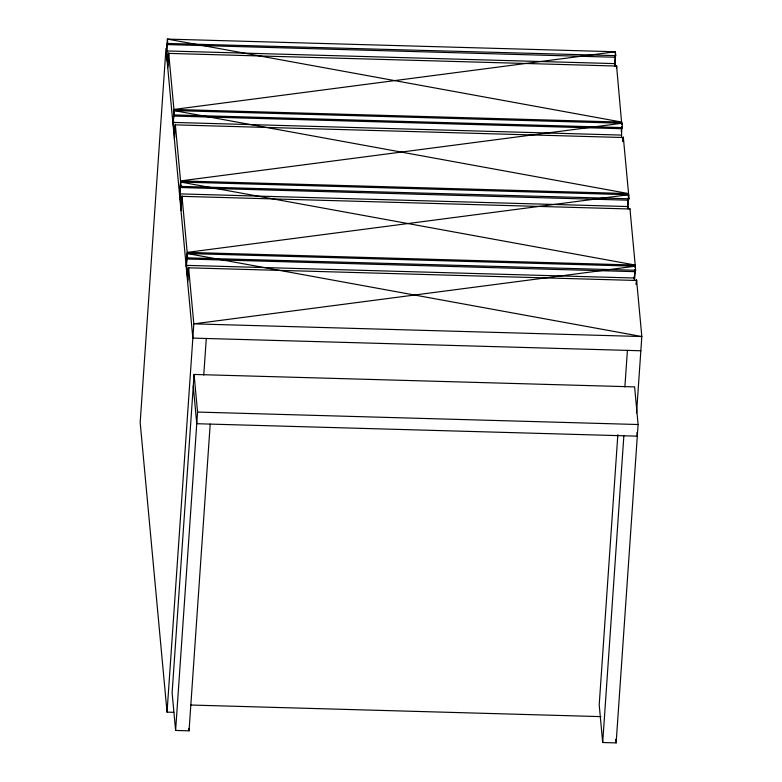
<?xml version="1.0" encoding="UTF-8"?>
<svg xmlns="http://www.w3.org/2000/svg" width="782" height="782" viewBox="0 0 782 782"><rect width="100%" height="100%" fill="white"/><g stroke="black" fill="none" stroke-linecap="round" stroke-linejoin="round"><path stroke-width="1.17" d="M172.949 123.683L173.936 109.451L168.668 52.795L167.788 62.032L167.651 61.543C166.732 61.983 166.468 39.002 167.71 43.46L615.747 55.63L615.405 51.759L167.407 39.1L166.556 51.397L167.886 65.629M167.749 67.633L168.736 53.391L616.734 66.05L616.568 68.425M179.586 195.158L180.564 180.925L175.295 124.27L174.415 133.507L174.288 133.018C173.369 133.458 173.096 110.477 174.337 114.934L622.335 127.593L622.384 126.997L622.042 123.233L174.034 110.575L173.193 122.872L174.591 137.163M174.386 139.108L175.364 124.866L623.362 137.524L623.117 141.092M181.013 210.583L181.991 196.341L629.999 208.999M181.229 208.579L179.821 194.347L180.671 182.05L628.669 194.708L629.011 198.794L180.965 186.409L180.72 185.334L180.368 187.533L628.366 200.192L628.718 197.993L628.982 199.029M186.214 266.633L187.191 252.391L181.952 195.881L181.043 204.982L179.928 193.887L627.936 206.546L628.151 208.882M187.641 282.058L188.628 267.815L636.626 280.474L636.382 284.032M173.77 712.334L167.045 712.138L193.828 323.865L188.579 267.356L187.67 276.457L186.566 265.362L634.564 278.021L634.779 280.357M617.848 434.684L599.207 704.905L602.697 742.519L616.138 742.9L638.102 424.518L634.613 386.895L194.073 374.451L172.118 692.832L175.608 730.456L189.049 730.828L210.202 424.098M175.608 730.456L197.563 412.065L194.073 374.451M203.76 375.037L206.282 338.489M614.887 65.932L615.454 55.043L615.708 56.118M621.279 131.601L621.602 126.85M621.768 124.475L616.578 65.893M621.514 137.407L621.807 126.586M627.584 207.816L628.073 200.7M628.317 197.142L628.562 193.584L623.303 136.958L622.873 141.659M627.819 207.005L628.669 194.708L187.191 252.391L635.199 265.059L635.033 267.424M624.886 386.934L627.399 350.385M634.378 276.916L634.212 279.291L633.987 276.838M634.622 273.358L634.867 269.8M634.446 278.48L634.994 270.65M634.564 278.021L635.14 270.249M602.697 742.519L623.86 435.789M636.558 412.906L641.827 336.534L636.577 279.946M636.137 284.609L636.538 279.868M635.004 271.667L186.996 258.998L187.406 256.828L187.602 257.884L635.639 270.269L635.297 266.183L187.299 253.524L186.448 265.821L187.856 280.054M621.925 126.977L621.739 128.717L173.741 116.059M167.71 43.46L167.407 39.1L621.934 122.109L173.936 109.451L615.405 51.759L614.779 66.441M180.965 186.409L180.671 182.05L635.199 265.059L629.911 208.393M187.602 257.884L187.299 253.524L641.827 336.534L193.828 323.865L635.297 266.183M635.6 270.543L635.346 269.467M622.042 123.233L180.564 180.925L628.562 193.584L174.034 110.575L174.337 114.934M167.113 44.584L615.111 57.242M166.674 50.938L614.672 63.606M173.301 122.412L621.299 135.081M640.839 350.766L192.841 338.107L165.97 48.445L140.174 422.485L167.045 712.138M197.563 412.065L638.102 424.518M190.788 705.032L600.918 716.625M622.091 126.518L622.335 127.593M636.959 432.524L637.301 436.161L196.761 423.717L193.271 386.103M615.805 739.264L616.138 742.9M188.824 728.404L189.049 730.828"/></g></svg>
